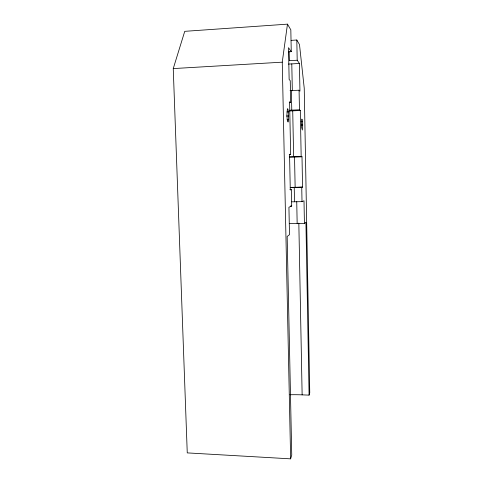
<?xml version="1.0" encoding="UTF-8"?>
<svg xmlns="http://www.w3.org/2000/svg" width="483" height="483" viewBox="0 0 483 483"><rect width="100%" height="100%" fill="white"/><g stroke="black" fill="none" stroke-linecap="round" stroke-linejoin="round"><path stroke-width="0.72" d="M302.69 124.988L302.37 130.078L301.652 127.627L301.47 124.209L301.797 119.084L302.171 119.355L302.69 124.988L301.181 125.049M288.574 119.796L288.411 111.887L287.928 109.128L287.391 108.735L286.908 114.821L287.162 118.951L287.657 121.686L288.194 121.994L288.574 119.796L287.089 119.856M290.633 458.85L282.253 62.168L287.47 24.15L184.748 31.335L173.246 68.586L187.253 452.891L290.633 458.85L291.744 455.004L287.168 236.447L289.498 234.69L288.931 207.237L291.702 206.054L291.37 189.668L289.945 189.698M289.86 394.75A78.367 30.067 0 0 1 302.135 394.859L309.078 395.124L309.754 392.788L304.236 88.238L299.49 44.557L296.81 40.004L291.086 40.379M289.305 223.629A64.311 5.506 -1.2 0 1 297.16 223.502L304.423 223.418L305.926 222.283L309.078 395.124M291.829 201.834A44.261 2.089 -1.3 0 1 294.521 201.779L302.014 201.646L304.006 200.795L304.423 223.418M291.37 189.668L290.277 189.916L289.552 154.27L290.657 154.488L289.595 101.714L290.694 102.619L290.253 80.691L289.142 79.49L288.502 47.696L291.255 51.669L288.442 51.844M290.18 187.573A44.358 1.057 -1.4 0 1 294.238 187.476L302.563 187.126L301.996 156.721L293.634 156.794A44.563 1.189 -1.6 0 1 289.559 156.915M290.029 90.653A36.799 4.927 -2 0 0 291.388 90.587L299.08 90.2L299.943 91.136L299.424 63.448L297.196 60.23L289.341 60.695L289.16 51.729M173.246 68.586L282.253 62.168M288.357 64.07A45.203 8.108 -2.2 0 0 291.792 63.895L299.424 63.448M289.269 102.686L290.694 102.619M289.746 110.227A36.69 3.749 -1.9 0 0 291.774 110.142L299.448 109.798L300.305 110.504L301.169 156.558M289.305 110.981A44.877 4.588 -1.9 0 0 292.722 110.842L300.305 110.504M286.926 111.953L288.411 111.887M286.431 116.047L288.659 115.95M301.048 121.674L302.515 121.613M289.226 154.536L290.657 154.488M289.782 157.096A52.713 1.407 -1.6 0 0 294.539 156.957L301.996 156.721M290.398 187.398A52.466 1.25 -1.4 0 1 295.137 187.289L302.563 187.126M290.277 206.078L291.702 206.054M287.47 24.15L290.826 29.843L291.255 51.669M301.748 187.313L302.014 201.646M299.08 90.2L299.448 109.798M296.81 40.004L297.196 60.23M298.832 223.122L302.135 394.859M296.737 201.677L297.16 223.502M294.539 156.957L295.137 187.289M291.792 63.895L292.324 90.768M292.722 110.842L293.634 156.794M294.238 187.476L294.521 201.779M291.388 90.587L291.774 110.142"/></g></svg>
